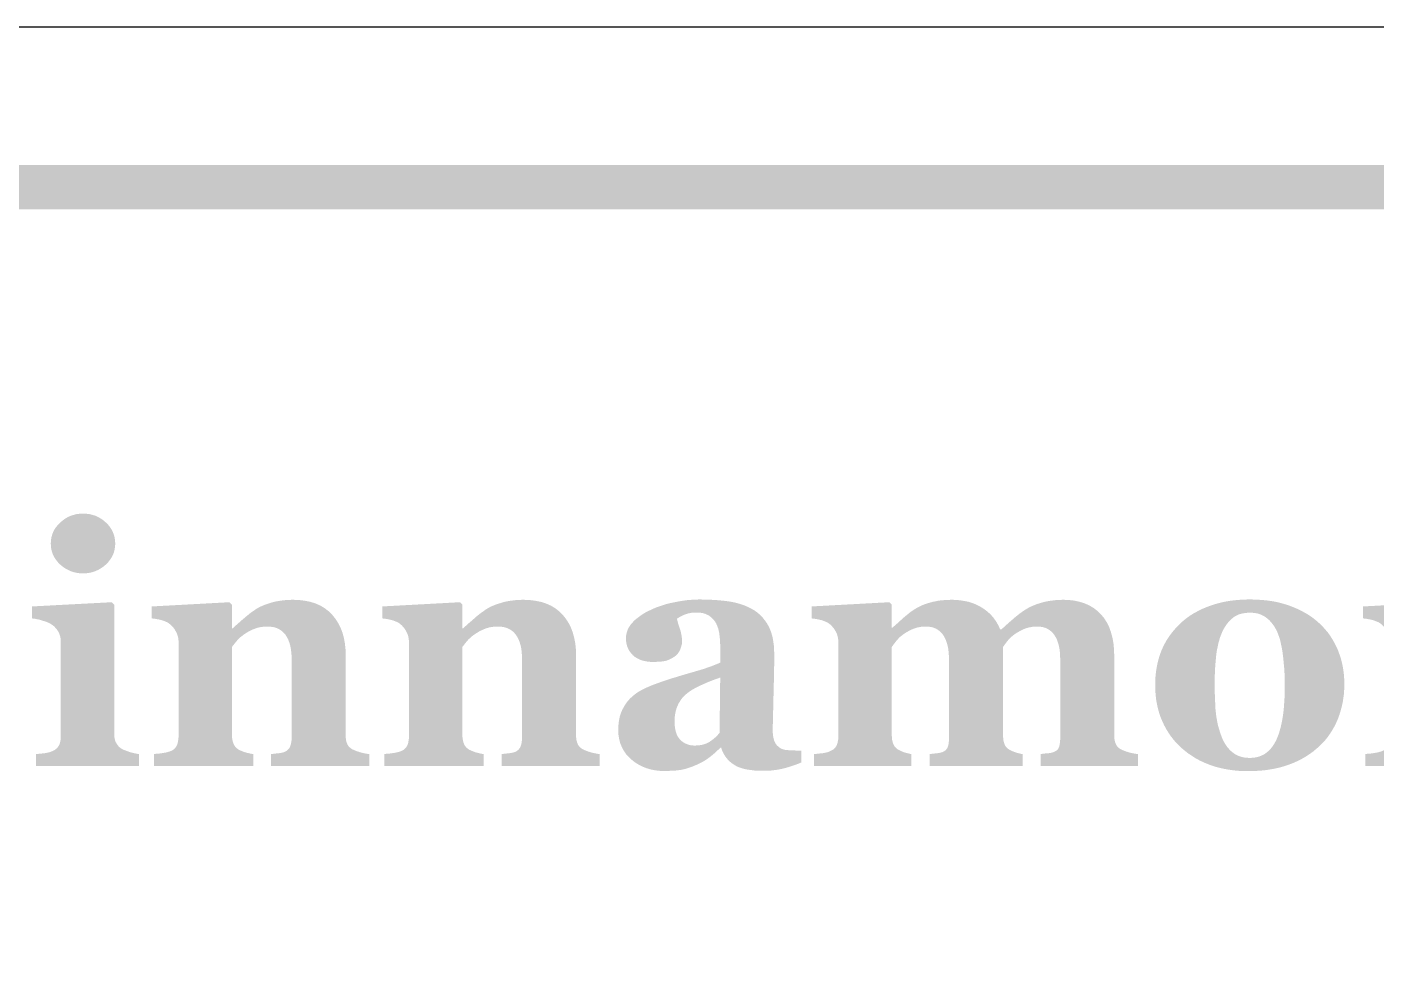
# Model space of a CAD drawing. Header units: millimetres. Extents: x 6 to 441, y 6 to 299.
# Drawn here: x 62.2 to 74.32, y 84.7 to 93.04 of the extents above; entities that cross this region are included whole.
import ezdxf

# ---------------------------------------------------------------- set-up
doc = ezdxf.new("R2010")
doc.units = ezdxf.units.MM
doc.layers.add('CUT', color=1, linetype='Continuous')
doc.layers.add('RASTER', color=7, linetype='Continuous')

msp = doc.modelspace()

# ---------------------------------------------------------------- hatches: boundary and pattern name
at = {"layer": 'RASTER'}
h = msp.add_hatch(color=7, dxfattribs=at)
h.paths.add_polyline_path([(49.2, 89.6), (49.234, 90.116), (49.338, 90.563), (49.509, 90.941), (49.75, 91.25), (50.059, 91.491), (50.438, 91.663), (50.884, 91.766), (51.4, 91.8), (108.6, 91.8), (109.116, 91.766), (109.563, 91.663), (109.941, 91.491), (110.25, 91.25), (110.491, 90.941), (110.663, 90.563), (110.766, 90.116), (110.8, 89.6), (110.8, 76.4), (110.766, 75.884), (110.663, 75.438), (110.491, 75.059), (110.25, 74.75), (109.941, 74.509), (109.563, 74.338), (109.116, 74.234), (108.6, 74.2), (51.4, 74.2), (50.884, 74.234), (50.438, 74.337), (50.059, 74.509), (49.75, 74.75), (49.509, 75.059), (49.338, 75.438), (49.234, 75.884), (49.2, 76.4)])
h.paths.add_polyline_path([(49.6, 89.6), (49.6, 76.4), (49.628, 75.978), (49.713, 75.613), (49.853, 75.303), (50.05, 75.05), (50.303, 74.853), (50.613, 74.712), (50.978, 74.628), (51.4, 74.6), (108.6, 74.6), (109.022, 74.628), (109.387, 74.712), (109.697, 74.853), (109.95, 75.05), (110.147, 75.303), (110.288, 75.613), (110.372, 75.978), (110.4, 76.4), (110.4, 89.6), (110.372, 90.022), (110.288, 90.387), (110.147, 90.697), (109.95, 90.95), (109.697, 91.147), (109.387, 91.288), (109.022, 91.372), (108.6, 91.4), (51.4, 91.4), (50.978, 91.372), (50.613, 91.288), (50.303, 91.147), (50.05, 90.95), (49.853, 90.697), (49.713, 90.387), (49.628, 90.022), (49.6, 89.6)], flags=0)
h = msp.add_hatch(color=7, dxfattribs=at)
h.paths.add_polyline_path([(63.211, 86.4), (62.286, 86.4), (62.286, 86.507), (62.295, 86.508), (62.305, 86.508), (62.314, 86.509), (62.323, 86.51), (62.333, 86.511), (62.342, 86.512), (62.351, 86.513), (62.36, 86.514), (62.369, 86.515), (62.378, 86.517), (62.386, 86.518), (62.394, 86.52), (62.402, 86.522), (62.41, 86.524), (62.417, 86.526), (62.423, 86.529), (62.435, 86.534), (62.445, 86.539), (62.455, 86.544), (62.463, 86.55), (62.471, 86.557), (62.478, 86.564), (62.484, 86.571), (62.489, 86.579), (62.494, 86.588), (62.498, 86.597), (62.501, 86.607), (62.504, 86.618), (62.506, 86.629), (62.507, 86.641), (62.508, 86.653), (62.508, 86.667), (62.508, 87.519), (62.508, 87.532), (62.507, 87.544), (62.505, 87.556), (62.502, 87.567), (62.499, 87.578), (62.495, 87.589), (62.49, 87.599), (62.485, 87.609), (62.479, 87.619), (62.472, 87.628), (62.466, 87.636), (62.458, 87.644), (62.451, 87.652), (62.443, 87.659), (62.435, 87.665), (62.426, 87.671), (62.419, 87.676), (62.411, 87.68), (62.403, 87.684), (62.393, 87.689), (62.383, 87.693), (62.371, 87.697), (62.359, 87.701), (62.346, 87.705), (62.333, 87.709), (62.32, 87.713), (62.308, 87.716), (62.295, 87.718), (62.283, 87.721), (62.272, 87.723), (62.26, 87.724), (62.249, 87.726), (62.249, 87.833), (62.967, 87.871), (62.989, 87.849), (62.989, 86.686), (62.989, 86.673), (62.99, 86.661), (62.992, 86.649), (62.994, 86.638), (62.997, 86.628), (63.001, 86.617), (63.006, 86.608), (63.011, 86.598), (63.017, 86.59), (63.023, 86.582), (63.03, 86.574), (63.037, 86.567), (63.046, 86.561), (63.054, 86.555), (63.064, 86.55), (63.074, 86.545), (63.081, 86.542), (63.089, 86.539), (63.097, 86.536), (63.104, 86.533), (63.113, 86.53), (63.121, 86.527), (63.129, 86.524), (63.138, 86.522), (63.147, 86.519), (63.156, 86.517), (63.165, 86.515), (63.174, 86.513), (63.183, 86.511), (63.193, 86.509), (63.202, 86.508), (63.211, 86.507)])
h.paths.add_polyline_path([(62.998, 88.398), (62.996, 88.371), (62.992, 88.344), (62.986, 88.319), (62.976, 88.295), (62.964, 88.272), (62.949, 88.25), (62.932, 88.228), (62.912, 88.208), (62.89, 88.19), (62.867, 88.174), (62.843, 88.161), (62.818, 88.15), (62.792, 88.141), (62.766, 88.135), (62.738, 88.131), (62.709, 88.13), (62.68, 88.131), (62.652, 88.135), (62.625, 88.141), (62.599, 88.15), (62.574, 88.161), (62.55, 88.174), (62.527, 88.19), (62.505, 88.208), (62.485, 88.228), (62.467, 88.25), (62.452, 88.272), (62.44, 88.295), (62.431, 88.319), (62.424, 88.344), (62.42, 88.371), (62.419, 88.398), (62.42, 88.425), (62.424, 88.452), (62.431, 88.477), (62.44, 88.501), (62.452, 88.525), (62.467, 88.547), (62.485, 88.568), (62.505, 88.588), (62.527, 88.607), (62.55, 88.623), (62.574, 88.637), (62.599, 88.648), (62.625, 88.656), (62.652, 88.663), (62.68, 88.666), (62.709, 88.668), (62.738, 88.666), (62.766, 88.663), (62.793, 88.656), (62.819, 88.648), (62.844, 88.637), (62.868, 88.623), (62.891, 88.607), (62.913, 88.588), (62.933, 88.568), (62.95, 88.547), (62.964, 88.525), (62.976, 88.501), (62.986, 88.477), (62.992, 88.452), (62.996, 88.425), (62.998, 88.398)])
for points in [[(65.28, 86.4), (64.398, 86.4), (64.398, 86.507), (64.405, 86.508), (64.413, 86.508), (64.42, 86.509), (64.429, 86.51), (64.437, 86.511), (64.446, 86.512), (64.456, 86.513), (64.465, 86.514), (64.475, 86.515), (64.484, 86.517), (64.492, 86.518), (64.5, 86.52), (64.507, 86.522), (64.514, 86.524), (64.52, 86.526), (64.525, 86.529), (64.533, 86.533), (64.54, 86.538), (64.546, 86.543), (64.552, 86.549), (64.557, 86.555), (64.562, 86.561), (64.566, 86.568), (64.569, 86.576), (64.572, 86.584), (64.575, 86.593), (64.577, 86.603), (64.579, 86.614), (64.581, 86.626), (64.582, 86.638), (64.582, 86.652), (64.583, 86.667), (64.583, 87.352), (64.582, 87.388), (64.579, 87.422), (64.575, 87.454), (64.569, 87.483), (64.561, 87.51), (64.552, 87.535), (64.54, 87.557), (64.528, 87.577), (64.513, 87.595), (64.497, 87.61), (64.479, 87.623), (64.46, 87.634), (64.439, 87.642), (64.416, 87.648), (64.392, 87.651), (64.366, 87.652), (64.351, 87.652), (64.337, 87.651), (64.323, 87.65), (64.309, 87.648), (64.296, 87.646), (64.282, 87.643), (64.269, 87.639), (64.257, 87.635), (64.244, 87.63), (64.231, 87.625), (64.219, 87.619), (64.207, 87.613), (64.194, 87.607), (64.182, 87.599), (64.17, 87.592), (64.158, 87.584), (64.147, 87.576), (64.138, 87.569), (64.128, 87.561), (64.119, 87.554), (64.111, 87.546), (64.103, 87.539), (64.096, 87.531), (64.09, 87.524), (64.083, 87.516), (64.077, 87.509), (64.072, 87.501), (64.066, 87.495), (64.061, 87.488), (64.056, 87.482), (64.051, 87.475), (64.046, 87.469), (64.046, 86.683), (64.047, 86.67), (64.047, 86.658), (64.048, 86.647), (64.05, 86.636), (64.052, 86.625), (64.055, 86.615), (64.058, 86.606), (64.061, 86.597), (64.065, 86.589), (64.07, 86.581), (64.075, 86.574), (64.08, 86.567), (64.087, 86.561), (64.094, 86.555), (64.101, 86.55), (64.109, 86.545), (64.115, 86.542), (64.122, 86.539), (64.129, 86.536), (64.136, 86.533), (64.143, 86.53), (64.151, 86.527), (64.159, 86.524), (64.168, 86.522), (64.177, 86.519), (64.185, 86.517), (64.194, 86.515), (64.203, 86.513), (64.211, 86.511), (64.22, 86.509), (64.228, 86.508), (64.237, 86.507), (64.237, 86.4), (63.346, 86.4), (63.346, 86.507), (63.355, 86.508), (63.365, 86.509), (63.374, 86.509), (63.383, 86.51), (63.392, 86.511), (63.402, 86.513), (63.411, 86.514), (63.42, 86.515), (63.429, 86.516), (63.438, 86.518), (63.447, 86.519), (63.455, 86.521), (63.463, 86.523), (63.47, 86.525), (63.477, 86.527), (63.484, 86.529), (63.495, 86.533), (63.505, 86.538), (63.515, 86.543), (63.523, 86.549), (63.531, 86.556), (63.538, 86.563), (63.543, 86.571), (63.548, 86.579), (63.552, 86.587), (63.556, 86.597), (63.559, 86.607), (63.562, 86.618), (63.563, 86.629), (63.565, 86.641), (63.566, 86.653), (63.566, 86.667), (63.566, 87.519), (63.566, 87.53), (63.564, 87.542), (63.563, 87.553), (63.56, 87.564), (63.557, 87.575), (63.553, 87.586), (63.548, 87.597), (63.542, 87.608), (63.536, 87.619), (63.53, 87.629), (63.523, 87.639), (63.515, 87.648), (63.507, 87.657), (63.499, 87.665), (63.49, 87.673), (63.481, 87.68), (63.474, 87.685), (63.467, 87.689), (63.459, 87.693), (63.451, 87.696), (63.443, 87.7), (63.434, 87.703), (63.424, 87.707), (63.414, 87.71), (63.404, 87.712), (63.394, 87.715), (63.383, 87.717), (63.372, 87.719), (63.361, 87.721), (63.349, 87.723), (63.338, 87.724), (63.326, 87.726), (63.326, 87.833), (64.024, 87.871), (64.046, 87.849), (64.046, 87.636), (64.052, 87.636), (64.063, 87.646), (64.074, 87.656), (64.085, 87.666), (64.098, 87.677), (64.11, 87.688), (64.124, 87.699), (64.137, 87.712), (64.152, 87.724), (64.166, 87.737), (64.181, 87.749), (64.195, 87.76), (64.208, 87.771), (64.222, 87.781), (64.235, 87.79), (64.248, 87.799), (64.26, 87.808), (64.274, 87.816), (64.289, 87.825), (64.306, 87.833), (64.323, 87.84), (64.341, 87.848), (64.361, 87.855), (64.381, 87.861), (64.402, 87.868), (64.424, 87.874), (64.447, 87.879), (64.47, 87.883), (64.493, 87.886), (64.517, 87.889), (64.541, 87.891), (64.565, 87.892), (64.59, 87.893), (64.648, 87.891), (64.702, 87.884), (64.752, 87.874), (64.799, 87.859), (64.842, 87.84), (64.881, 87.816), (64.916, 87.789), (64.948, 87.757), (64.976, 87.722), (65, 87.684), (65.021, 87.643), (65.038, 87.6), (65.051, 87.553), (65.06, 87.504), (65.066, 87.452), (65.067, 87.398), (65.067, 86.68), (65.068, 86.667), (65.068, 86.654), (65.07, 86.642), (65.071, 86.631), (65.074, 86.621), (65.076, 86.611), (65.08, 86.602), (65.083, 86.593), (65.088, 86.586), (65.093, 86.578), (65.099, 86.571), (65.107, 86.564), (65.115, 86.558), (65.123, 86.552), (65.133, 86.547), (65.144, 86.542), (65.15, 86.54), (65.156, 86.537), (65.163, 86.534), (65.17, 86.532), (65.177, 86.529), (65.185, 86.527), (65.193, 86.524), (65.201, 86.522), (65.21, 86.519), (65.219, 86.517), (65.229, 86.515), (65.238, 86.513), (65.248, 86.511), (65.258, 86.509), (65.269, 86.508), (65.28, 86.507)], [(67.35, 86.4), (66.468, 86.4), (66.468, 86.507), (66.475, 86.508), (66.482, 86.508), (66.49, 86.509), (66.499, 86.51), (66.507, 86.511), (66.516, 86.512), (66.525, 86.513), (66.535, 86.514), (66.545, 86.515), (66.554, 86.517), (66.562, 86.518), (66.57, 86.52), (66.577, 86.522), (66.584, 86.524), (66.59, 86.526), (66.595, 86.529), (66.603, 86.533), (66.609, 86.538), (66.616, 86.543), (66.622, 86.549), (66.627, 86.555), (66.631, 86.561), (66.636, 86.568), (66.639, 86.576), (66.642, 86.584), (66.645, 86.593), (66.647, 86.603), (66.649, 86.614), (66.65, 86.626), (66.652, 86.638), (66.652, 86.652), (66.652, 86.667), (66.652, 87.352), (66.651, 87.388), (66.649, 87.422), (66.645, 87.454), (66.639, 87.483), (66.631, 87.51), (66.621, 87.535), (66.61, 87.557), (66.597, 87.577), (66.583, 87.595), (66.567, 87.61), (66.549, 87.623), (66.529, 87.634), (66.508, 87.642), (66.486, 87.648), (66.461, 87.651), (66.436, 87.652), (66.421, 87.652), (66.407, 87.651), (66.393, 87.65), (66.379, 87.648), (66.365, 87.646), (66.352, 87.643), (66.339, 87.639), (66.326, 87.635), (66.314, 87.63), (66.301, 87.625), (66.289, 87.619), (66.276, 87.613), (66.264, 87.607), (66.252, 87.599), (66.24, 87.592), (66.228, 87.584), (66.217, 87.576), (66.207, 87.569), (66.198, 87.561), (66.189, 87.554), (66.181, 87.546), (66.173, 87.539), (66.166, 87.531), (66.159, 87.524), (66.153, 87.516), (66.147, 87.509), (66.141, 87.501), (66.136, 87.495), (66.131, 87.488), (66.126, 87.482), (66.121, 87.475), (66.116, 87.469), (66.116, 86.683), (66.116, 86.67), (66.117, 86.658), (66.118, 86.647), (66.12, 86.636), (66.122, 86.625), (66.124, 86.615), (66.127, 86.606), (66.131, 86.597), (66.135, 86.589), (66.139, 86.581), (66.145, 86.574), (66.15, 86.567), (66.157, 86.561), (66.164, 86.555), (66.171, 86.55), (66.179, 86.545), (66.185, 86.542), (66.192, 86.539), (66.198, 86.536), (66.206, 86.533), (66.213, 86.53), (66.221, 86.527), (66.229, 86.524), (66.238, 86.522), (66.247, 86.519), (66.255, 86.517), (66.264, 86.515), (66.273, 86.513), (66.281, 86.511), (66.29, 86.509), (66.298, 86.508), (66.307, 86.507), (66.307, 86.4), (65.416, 86.4), (65.416, 86.507), (65.425, 86.508), (65.434, 86.509), (65.444, 86.509), (65.453, 86.51), (65.462, 86.511), (65.471, 86.513), (65.481, 86.514), (65.49, 86.515), (65.499, 86.516), (65.508, 86.518), (65.516, 86.519), (65.525, 86.521), (65.532, 86.523), (65.54, 86.525), (65.547, 86.527), (65.554, 86.529), (65.565, 86.533), (65.575, 86.538), (65.585, 86.543), (65.593, 86.549), (65.601, 86.556), (65.608, 86.563), (65.613, 86.571), (65.618, 86.579), (65.622, 86.587), (65.626, 86.597), (65.629, 86.607), (65.631, 86.618), (65.633, 86.629), (65.635, 86.641), (65.635, 86.653), (65.636, 86.667), (65.636, 87.519), (65.635, 87.53), (65.634, 87.542), (65.632, 87.553), (65.63, 87.564), (65.627, 87.575), (65.623, 87.586), (65.618, 87.597), (65.612, 87.608), (65.606, 87.619), (65.6, 87.629), (65.593, 87.639), (65.585, 87.648), (65.577, 87.657), (65.569, 87.665), (65.56, 87.673), (65.551, 87.68), (65.544, 87.685), (65.537, 87.689), (65.529, 87.693), (65.521, 87.696), (65.512, 87.7), (65.503, 87.703), (65.494, 87.707), (65.484, 87.71), (65.474, 87.712), (65.463, 87.715), (65.453, 87.717), (65.442, 87.719), (65.431, 87.721), (65.419, 87.723), (65.407, 87.724), (65.396, 87.726), (65.396, 87.833), (66.094, 87.871), (66.116, 87.849), (66.116, 87.636), (66.122, 87.636), (66.133, 87.646), (66.144, 87.656), (66.155, 87.666), (66.167, 87.677), (66.18, 87.688), (66.193, 87.699), (66.207, 87.712), (66.222, 87.724), (66.236, 87.737), (66.25, 87.749), (66.264, 87.76), (66.278, 87.771), (66.291, 87.781), (66.305, 87.79), (66.317, 87.799), (66.33, 87.808), (66.344, 87.816), (66.359, 87.825), (66.375, 87.833), (66.393, 87.84), (66.411, 87.848), (66.43, 87.855), (66.451, 87.861), (66.472, 87.868), (66.494, 87.874), (66.517, 87.879), (66.54, 87.883), (66.563, 87.886), (66.587, 87.889), (66.611, 87.891), (66.635, 87.892), (66.66, 87.893), (66.717, 87.891), (66.772, 87.884), (66.822, 87.874), (66.869, 87.859), (66.911, 87.84), (66.951, 87.816), (66.986, 87.789), (67.018, 87.757), (67.046, 87.722), (67.07, 87.684), (67.091, 87.643), (67.107, 87.6), (67.12, 87.553), (67.13, 87.504), (67.135, 87.452), (67.137, 87.398), (67.137, 86.68), (67.137, 86.667), (67.138, 86.654), (67.139, 86.642), (67.141, 86.631), (67.144, 86.621), (67.146, 86.611), (67.15, 86.602), (67.153, 86.593), (67.158, 86.586), (67.163, 86.578), (67.169, 86.571), (67.176, 86.564), (67.184, 86.558), (67.193, 86.552), (67.203, 86.547), (67.213, 86.542), (67.219, 86.54), (67.226, 86.537), (67.233, 86.534), (67.24, 86.532), (67.247, 86.529), (67.255, 86.527), (67.263, 86.524), (67.271, 86.522), (67.28, 86.519), (67.289, 86.517), (67.298, 86.515), (67.308, 86.513), (67.318, 86.511), (67.328, 86.509), (67.339, 86.508), (67.35, 86.507)], [(72.184, 86.4), (71.311, 86.4), (71.311, 86.507), (71.319, 86.508), (71.327, 86.509), (71.335, 86.51), (71.344, 86.511), (71.352, 86.512), (71.361, 86.513), (71.369, 86.514), (71.378, 86.514), (71.387, 86.515), (71.395, 86.516), (71.403, 86.518), (71.41, 86.519), (71.417, 86.521), (71.424, 86.524), (71.43, 86.526), (71.437, 86.529), (71.444, 86.533), (71.451, 86.537), (71.457, 86.543), (71.463, 86.548), (71.468, 86.555), (71.472, 86.562), (71.475, 86.57), (71.478, 86.578), (71.48, 86.587), (71.481, 86.596), (71.483, 86.607), (71.484, 86.617), (71.485, 86.629), (71.486, 86.641), (71.486, 86.653), (71.486, 86.667), (71.486, 87.351), (71.485, 87.387), (71.483, 87.421), (71.479, 87.453), (71.473, 87.483), (71.465, 87.51), (71.456, 87.535), (71.445, 87.557), (71.433, 87.577), (71.419, 87.595), (71.403, 87.61), (71.386, 87.623), (71.368, 87.634), (71.348, 87.642), (71.327, 87.648), (71.304, 87.651), (71.28, 87.652), (71.264, 87.652), (71.249, 87.651), (71.235, 87.65), (71.22, 87.647), (71.206, 87.645), (71.193, 87.641), (71.18, 87.637), (71.168, 87.633), (71.156, 87.628), (71.144, 87.622), (71.132, 87.616), (71.121, 87.611), (71.11, 87.604), (71.099, 87.598), (71.088, 87.591), (71.078, 87.584), (71.067, 87.576), (71.058, 87.568), (71.048, 87.561), (71.04, 87.553), (71.032, 87.545), (71.025, 87.537), (71.018, 87.53), (71.012, 87.522), (71.006, 87.515), (71, 87.507), (70.995, 87.5), (70.99, 87.494), (70.985, 87.487), (70.981, 87.481), (70.976, 87.475), (70.972, 87.469), (70.972, 86.683), (70.972, 86.67), (70.973, 86.658), (70.974, 86.646), (70.975, 86.635), (70.977, 86.625), (70.979, 86.615), (70.982, 86.606), (70.985, 86.597), (70.988, 86.589), (70.992, 86.581), (70.997, 86.574), (71.002, 86.568), (71.008, 86.561), (71.015, 86.555), (71.023, 86.55), (71.031, 86.545), (71.037, 86.542), (71.043, 86.539), (71.049, 86.536), (71.056, 86.533), (71.063, 86.53), (71.07, 86.527), (71.077, 86.524), (71.084, 86.522), (71.092, 86.519), (71.099, 86.517), (71.107, 86.515), (71.115, 86.513), (71.123, 86.511), (71.131, 86.509), (71.14, 86.508), (71.148, 86.507), (71.148, 86.4), (70.312, 86.4), (70.312, 86.507), (70.319, 86.508), (70.326, 86.508), (70.334, 86.509), (70.342, 86.51), (70.351, 86.511), (70.36, 86.512), (70.369, 86.513), (70.379, 86.514), (70.388, 86.515), (70.397, 86.517), (70.406, 86.518), (70.413, 86.52), (70.42, 86.522), (70.427, 86.524), (70.432, 86.526), (70.438, 86.529), (70.445, 86.533), (70.452, 86.538), (70.458, 86.543), (70.463, 86.549), (70.468, 86.555), (70.472, 86.561), (70.475, 86.568), (70.478, 86.576), (70.48, 86.584), (70.482, 86.593), (70.484, 86.603), (70.485, 86.614), (70.486, 86.626), (70.487, 86.638), (70.487, 86.652), (70.487, 86.667), (70.487, 87.351), (70.486, 87.387), (70.484, 87.421), (70.48, 87.453), (70.474, 87.483), (70.466, 87.51), (70.457, 87.535), (70.446, 87.557), (70.434, 87.577), (70.42, 87.595), (70.404, 87.61), (70.387, 87.623), (70.369, 87.634), (70.349, 87.642), (70.328, 87.648), (70.305, 87.651), (70.281, 87.652), (70.265, 87.652), (70.25, 87.651), (70.235, 87.65), (70.221, 87.647), (70.207, 87.645), (70.194, 87.641), (70.181, 87.637), (70.169, 87.633), (70.157, 87.628), (70.145, 87.622), (70.133, 87.616), (70.122, 87.611), (70.111, 87.604), (70.1, 87.598), (70.089, 87.591), (70.079, 87.584), (70.068, 87.576), (70.059, 87.568), (70.049, 87.561), (70.041, 87.553), (70.033, 87.545), (70.026, 87.537), (70.019, 87.53), (70.013, 87.522), (70.007, 87.515), (70.001, 87.507), (69.996, 87.5), (69.991, 87.494), (69.986, 87.487), (69.982, 87.481), (69.977, 87.475), (69.973, 87.469), (69.973, 86.683), (69.973, 86.67), (69.974, 86.658), (69.975, 86.647), (69.976, 86.636), (69.978, 86.625), (69.981, 86.616), (69.983, 86.606), (69.986, 86.598), (69.99, 86.59), (69.994, 86.582), (69.999, 86.575), (70.005, 86.568), (70.011, 86.561), (70.018, 86.555), (70.025, 86.55), (70.033, 86.545), (70.039, 86.542), (70.045, 86.539), (70.052, 86.536), (70.058, 86.533), (70.065, 86.53), (70.072, 86.527), (70.079, 86.524), (70.087, 86.522), (70.094, 86.519), (70.102, 86.517), (70.11, 86.515), (70.118, 86.513), (70.126, 86.511), (70.134, 86.509), (70.142, 86.508), (70.15, 86.507), (70.15, 86.4), (69.273, 86.4), (69.273, 86.507), (69.282, 86.508), (69.292, 86.508), (69.301, 86.509), (69.311, 86.51), (69.32, 86.511), (69.329, 86.512), (69.338, 86.513), (69.348, 86.514), (69.357, 86.515), (69.365, 86.517), (69.374, 86.518), (69.382, 86.52), (69.389, 86.522), (69.397, 86.524), (69.404, 86.526), (69.411, 86.529), (69.422, 86.534), (69.432, 86.539), (69.442, 86.544), (69.45, 86.55), (69.458, 86.557), (69.464, 86.564), (69.47, 86.571), (69.475, 86.579), (69.479, 86.588), (69.483, 86.597), (69.486, 86.607), (69.488, 86.618), (69.49, 86.629), (69.492, 86.641), (69.492, 86.653), (69.493, 86.667), (69.493, 87.519), (69.492, 87.531), (69.491, 87.542), (69.489, 87.554), (69.486, 87.565), (69.483, 87.577), (69.479, 87.588), (69.474, 87.599), (69.468, 87.611), (69.461, 87.622), (69.455, 87.632), (69.448, 87.641), (69.44, 87.65), (69.433, 87.659), (69.425, 87.667), (69.416, 87.674), (69.408, 87.68), (69.401, 87.685), (69.394, 87.689), (69.386, 87.693), (69.378, 87.696), (69.369, 87.7), (69.36, 87.703), (69.351, 87.707), (69.341, 87.71), (69.331, 87.712), (69.32, 87.715), (69.31, 87.717), (69.299, 87.719), (69.288, 87.721), (69.276, 87.723), (69.264, 87.724), (69.252, 87.726), (69.252, 87.833), (69.951, 87.871), (69.973, 87.849), (69.973, 87.642), (69.979, 87.642), (69.989, 87.652), (70, 87.661), (70.012, 87.672), (70.024, 87.682), (70.036, 87.693), (70.049, 87.705), (70.063, 87.717), (70.076, 87.729), (70.09, 87.742), (70.104, 87.753), (70.118, 87.764), (70.131, 87.775), (70.144, 87.785), (70.157, 87.794), (70.17, 87.803), (70.183, 87.811), (70.197, 87.819), (70.212, 87.827), (70.228, 87.835), (70.245, 87.843), (70.262, 87.85), (70.281, 87.857), (70.301, 87.863), (70.322, 87.869), (70.343, 87.875), (70.365, 87.879), (70.388, 87.884), (70.411, 87.887), (70.434, 87.889), (70.458, 87.891), (70.483, 87.892), (70.508, 87.893), (70.549, 87.892), (70.588, 87.888), (70.625, 87.882), (70.661, 87.875), (70.695, 87.864), (70.727, 87.852), (70.758, 87.837), (70.787, 87.82), (70.814, 87.801), (70.839, 87.781), (70.862, 87.759), (70.883, 87.736), (70.901, 87.711), (70.918, 87.685), (70.933, 87.657), (70.946, 87.628), (70.959, 87.628), (70.97, 87.638), (70.981, 87.648), (70.994, 87.659), (71.006, 87.671), (71.02, 87.682), (71.033, 87.695), (71.048, 87.707), (71.063, 87.721), (71.078, 87.734), (71.093, 87.746), (71.108, 87.758), (71.122, 87.769), (71.136, 87.779), (71.15, 87.789), (71.163, 87.798), (71.176, 87.806), (71.191, 87.815), (71.206, 87.824), (71.223, 87.832), (71.241, 87.84), (71.259, 87.847), (71.279, 87.855), (71.3, 87.861), (71.322, 87.868), (71.344, 87.874), (71.367, 87.879), (71.39, 87.883), (71.413, 87.886), (71.437, 87.889), (71.461, 87.891), (71.486, 87.892), (71.511, 87.893), (71.565, 87.891), (71.615, 87.885), (71.663, 87.874), (71.707, 87.86), (71.748, 87.842), (71.786, 87.819), (71.82, 87.793), (71.852, 87.762), (71.88, 87.728), (71.904, 87.69), (71.925, 87.649), (71.941, 87.604), (71.954, 87.556), (71.964, 87.505), (71.969, 87.45), (71.971, 87.392), (71.971, 86.68), (71.971, 86.667), (71.972, 86.654), (71.973, 86.642), (71.975, 86.631), (71.977, 86.62), (71.98, 86.61), (71.984, 86.601), (71.987, 86.593), (71.992, 86.585), (71.997, 86.577), (72.003, 86.57), (72.01, 86.564), (72.018, 86.557), (72.026, 86.552), (72.036, 86.547), (72.046, 86.542), (72.052, 86.54), (72.058, 86.537), (72.065, 86.534), (72.072, 86.532), (72.079, 86.529), (72.087, 86.527), (72.095, 86.524), (72.104, 86.522), (72.113, 86.519), (72.122, 86.517), (72.131, 86.515), (72.141, 86.513), (72.151, 86.511), (72.162, 86.509), (72.172, 86.508), (72.184, 86.507)], [(76.161, 86.4), (75.279, 86.4), (75.279, 86.507), (75.286, 86.508), (75.293, 86.508), (75.301, 86.509), (75.31, 86.51), (75.318, 86.511), (75.327, 86.512), (75.336, 86.513), (75.346, 86.514), (75.356, 86.515), (75.365, 86.517), (75.373, 86.518), (75.381, 86.52), (75.388, 86.522), (75.395, 86.524), (75.401, 86.526), (75.406, 86.529), (75.414, 86.533), (75.421, 86.538), (75.427, 86.543), (75.433, 86.549), (75.438, 86.555), (75.443, 86.561), (75.447, 86.568), (75.45, 86.576), (75.453, 86.584), (75.456, 86.593), (75.458, 86.603), (75.46, 86.614), (75.462, 86.626), (75.463, 86.638), (75.463, 86.652), (75.463, 86.667), (75.463, 87.352), (75.463, 87.388), (75.46, 87.422), (75.456, 87.454), (75.45, 87.483), (75.442, 87.51), (75.432, 87.535), (75.421, 87.557), (75.408, 87.577), (75.394, 87.595), (75.378, 87.61), (75.36, 87.623), (75.341, 87.634), (75.319, 87.642), (75.297, 87.648), (75.273, 87.651), (75.247, 87.652), (75.232, 87.652), (75.218, 87.651), (75.204, 87.65), (75.19, 87.648), (75.176, 87.646), (75.163, 87.643), (75.15, 87.639), (75.137, 87.635), (75.125, 87.63), (75.112, 87.625), (75.1, 87.619), (75.087, 87.613), (75.075, 87.607), (75.063, 87.599), (75.051, 87.592), (75.039, 87.584), (75.028, 87.576), (75.018, 87.569), (75.009, 87.561), (75, 87.554), (74.992, 87.546), (74.984, 87.539), (74.977, 87.531), (74.97, 87.524), (74.964, 87.516), (74.958, 87.509), (74.952, 87.501), (74.947, 87.495), (74.942, 87.488), (74.937, 87.482), (74.932, 87.475), (74.927, 87.469), (74.927, 86.683), (74.927, 86.67), (74.928, 86.658), (74.929, 86.647), (74.931, 86.636), (74.933, 86.625), (74.935, 86.615), (74.938, 86.606), (74.942, 86.597), (74.946, 86.589), (74.95, 86.581), (74.956, 86.574), (74.961, 86.567), (74.968, 86.561), (74.975, 86.555), (74.982, 86.55), (74.99, 86.545), (74.996, 86.542), (75.003, 86.539), (75.009, 86.536), (75.017, 86.533), (75.024, 86.53), (75.032, 86.527), (75.04, 86.524), (75.049, 86.522), (75.058, 86.519), (75.066, 86.517), (75.075, 86.515), (75.084, 86.513), (75.092, 86.511), (75.101, 86.509), (75.109, 86.508), (75.118, 86.507), (75.118, 86.4), (74.227, 86.4), (74.227, 86.507), (74.236, 86.508), (74.245, 86.509), (74.255, 86.509), (74.264, 86.51), (74.273, 86.511), (74.282, 86.513), (74.292, 86.514), (74.301, 86.515), (74.31, 86.516), (74.319, 86.518), (74.327, 86.519), (74.336, 86.521), (74.343, 86.523), (74.351, 86.525), (74.358, 86.527), (74.365, 86.529), (74.376, 86.533), (74.386, 86.538), (74.396, 86.543), (74.404, 86.549), (74.412, 86.556), (74.419, 86.563), (74.424, 86.571), (74.429, 86.579), (74.433, 86.587), (74.437, 86.597), (74.44, 86.607), (74.442, 86.618), (74.444, 86.629), (74.446, 86.641), (74.447, 86.653), (74.447, 86.667), (74.447, 87.519), (74.446, 87.53), (74.445, 87.542), (74.443, 87.553), (74.441, 87.564), (74.438, 87.575), (74.434, 87.586), (74.429, 87.597), (74.423, 87.608), (74.417, 87.619), (74.411, 87.629), (74.404, 87.639), (74.396, 87.648), (74.388, 87.657), (74.38, 87.665), (74.371, 87.673), (74.362, 87.68), (74.355, 87.685), (74.348, 87.689), (74.34, 87.693), (74.332, 87.696), (74.323, 87.7), (74.314, 87.703), (74.305, 87.707), (74.295, 87.71), (74.285, 87.712), (74.275, 87.715), (74.264, 87.717), (74.253, 87.719), (74.242, 87.721), (74.23, 87.723), (74.219, 87.724), (74.207, 87.726), (74.207, 87.833), (74.905, 87.871), (74.927, 87.849), (74.927, 87.636), (74.933, 87.636), (74.944, 87.646), (74.955, 87.656), (74.966, 87.666), (74.979, 87.677), (74.991, 87.688), (75.005, 87.699), (75.018, 87.712), (75.033, 87.724), (75.047, 87.737), (75.061, 87.749), (75.075, 87.76), (75.089, 87.771), (75.103, 87.781), (75.116, 87.79), (75.129, 87.799), (75.141, 87.808), (75.155, 87.816), (75.17, 87.825), (75.187, 87.833), (75.204, 87.84), (75.222, 87.848), (75.241, 87.855), (75.262, 87.861), (75.283, 87.868), (75.305, 87.874), (75.328, 87.879), (75.351, 87.883), (75.374, 87.886), (75.398, 87.889), (75.422, 87.891), (75.446, 87.892), (75.471, 87.893), (75.529, 87.891), (75.583, 87.884), (75.633, 87.874), (75.68, 87.859), (75.723, 87.84), (75.762, 87.816), (75.797, 87.789), (75.829, 87.757), (75.857, 87.722), (75.881, 87.684), (75.902, 87.643), (75.918, 87.6), (75.931, 87.553), (75.941, 87.504), (75.946, 87.452), (75.948, 87.398), (75.948, 86.68), (75.948, 86.667), (75.949, 86.654), (75.951, 86.642), (75.952, 86.631), (75.955, 86.621), (75.957, 86.611), (75.961, 86.602), (75.964, 86.593), (75.969, 86.586), (75.974, 86.578), (75.98, 86.571), (75.987, 86.564), (75.995, 86.558), (76.004, 86.552), (76.014, 86.547), (76.024, 86.542), (76.03, 86.54), (76.037, 86.537), (76.044, 86.534), (76.051, 86.532), (76.058, 86.529), (76.066, 86.527), (76.074, 86.524), (76.082, 86.522), (76.091, 86.519), (76.1, 86.517), (76.109, 86.515), (76.119, 86.513), (76.129, 86.511), (76.139, 86.509), (76.15, 86.508), (76.161, 86.507)]]:
    msp.add_hatch(color=7, dxfattribs=at).paths.add_polyline_path(points)
h = msp.add_hatch(color=7, dxfattribs=at)
h.paths.add_polyline_path([(69.16, 86.431), (69.144, 86.424), (69.126, 86.417), (69.109, 86.411), (69.09, 86.404), (69.07, 86.398), (69.05, 86.391), (69.029, 86.385), (69.008, 86.379), (68.986, 86.374), (68.963, 86.369), (68.94, 86.365), (68.917, 86.362), (68.894, 86.359), (68.87, 86.358), (68.846, 86.356), (68.822, 86.356), (68.778, 86.357), (68.738, 86.359), (68.7, 86.364), (68.665, 86.369), (68.634, 86.377), (68.605, 86.386), (68.579, 86.397), (68.557, 86.41), (68.536, 86.424), (68.518, 86.439), (68.501, 86.456), (68.485, 86.475), (68.472, 86.494), (68.46, 86.516), (68.449, 86.538), (68.441, 86.563), (68.432, 86.563), (68.42, 86.55), (68.407, 86.539), (68.395, 86.527), (68.383, 86.516), (68.371, 86.506), (68.359, 86.496), (68.348, 86.487), (68.336, 86.478), (68.325, 86.469), (68.313, 86.461), (68.301, 86.453), (68.288, 86.445), (68.276, 86.438), (68.263, 86.431), (68.25, 86.424), (68.237, 86.418), (68.22, 86.41), (68.203, 86.403), (68.186, 86.396), (68.17, 86.39), (68.153, 86.384), (68.137, 86.379), (68.121, 86.374), (68.105, 86.37), (68.088, 86.366), (68.07, 86.363), (68.05, 86.361), (68.028, 86.358), (68.005, 86.357), (67.981, 86.356), (67.955, 86.355), (67.927, 86.355), (67.885, 86.356), (67.845, 86.361), (67.806, 86.369), (67.769, 86.38), (67.734, 86.394), (67.7, 86.411), (67.668, 86.431), (67.637, 86.455), (67.609, 86.481), (67.584, 86.509), (67.564, 86.539), (67.547, 86.572), (67.533, 86.606), (67.524, 86.642), (67.518, 86.68), (67.517, 86.721), (67.517, 86.744), (67.518, 86.767), (67.52, 86.788), (67.523, 86.809), (67.527, 86.829), (67.531, 86.848), (67.537, 86.866), (67.543, 86.883), (67.55, 86.899), (67.558, 86.915), (67.566, 86.93), (67.575, 86.945), (67.585, 86.96), (67.595, 86.974), (67.606, 86.988), (67.618, 87.001), (67.629, 87.012), (67.641, 87.023), (67.653, 87.033), (67.665, 87.043), (67.678, 87.053), (67.691, 87.062), (67.705, 87.07), (67.719, 87.078), (67.734, 87.086), (67.749, 87.093), (67.764, 87.101), (67.78, 87.108), (67.796, 87.115), (67.812, 87.122), (67.829, 87.129), (67.846, 87.135), (67.88, 87.147), (67.915, 87.16), (67.952, 87.172), (67.991, 87.185), (68.032, 87.197), (68.074, 87.21), (68.117, 87.223), (68.163, 87.236), (68.207, 87.249), (68.249, 87.261), (68.287, 87.273), (68.322, 87.285), (68.354, 87.296), (68.383, 87.308), (68.409, 87.318), (68.432, 87.329), (68.432, 87.469), (68.432, 87.479), (68.432, 87.489), (68.431, 87.5), (68.431, 87.512), (68.43, 87.524), (68.429, 87.537), (68.428, 87.551), (68.426, 87.566), (68.425, 87.581), (68.423, 87.595), (68.42, 87.608), (68.417, 87.621), (68.414, 87.634), (68.41, 87.645), (68.406, 87.657), (68.401, 87.667), (68.396, 87.679), (68.39, 87.69), (68.383, 87.7), (68.375, 87.71), (68.367, 87.72), (68.357, 87.729), (68.348, 87.738), (68.337, 87.746), (68.325, 87.754), (68.313, 87.76), (68.3, 87.766), (68.286, 87.77), (68.271, 87.774), (68.255, 87.776), (68.239, 87.778), (68.221, 87.778), (68.205, 87.778), (68.19, 87.777), (68.176, 87.776), (68.162, 87.774), (68.149, 87.771), (68.136, 87.768), (68.125, 87.764), (68.114, 87.76), (68.103, 87.756), (68.093, 87.751), (68.083, 87.746), (68.075, 87.742), (68.066, 87.737), (68.058, 87.732), (68.051, 87.728), (68.044, 87.723), (68.045, 87.715), (68.047, 87.706), (68.05, 87.696), (68.052, 87.686), (68.056, 87.674), (68.06, 87.662), (68.064, 87.648), (68.069, 87.633), (68.074, 87.618), (68.078, 87.604), (68.081, 87.589), (68.084, 87.574), (68.086, 87.56), (68.088, 87.546), (68.089, 87.532), (68.089, 87.518), (68.089, 87.511), (68.089, 87.504), (68.088, 87.497), (68.086, 87.49), (68.084, 87.482), (68.082, 87.473), (68.079, 87.465), (68.076, 87.455), (68.073, 87.446), (68.069, 87.438), (68.065, 87.43), (68.06, 87.422), (68.055, 87.415), (68.05, 87.408), (68.044, 87.402), (68.038, 87.396), (68.03, 87.389), (68.021, 87.382), (68.012, 87.376), (68.002, 87.37), (67.993, 87.365), (67.983, 87.36), (67.973, 87.355), (67.963, 87.351), (67.952, 87.347), (67.939, 87.344), (67.925, 87.341), (67.91, 87.339), (67.893, 87.337), (67.875, 87.336), (67.855, 87.335), (67.834, 87.335), (67.805, 87.335), (67.777, 87.338), (67.751, 87.343), (67.726, 87.349), (67.704, 87.358), (67.684, 87.368), (67.665, 87.38), (67.648, 87.394), (67.634, 87.409), (67.621, 87.426), (67.61, 87.443), (67.601, 87.462), (67.594, 87.482), (67.589, 87.503), (67.586, 87.525), (67.585, 87.548), (67.586, 87.569), (67.59, 87.588), (67.595, 87.608), (67.602, 87.626), (67.611, 87.644), (67.622, 87.662), (67.635, 87.679), (67.651, 87.696), (67.667, 87.712), (67.685, 87.727), (67.704, 87.741), (67.723, 87.755), (67.743, 87.768), (67.764, 87.781), (67.787, 87.792), (67.81, 87.803), (67.833, 87.814), (67.857, 87.824), (67.883, 87.833), (67.909, 87.842), (67.936, 87.851), (67.964, 87.858), (67.992, 87.865), (68.022, 87.871), (68.052, 87.877), (68.081, 87.882), (68.11, 87.886), (68.138, 87.89), (68.165, 87.892), (68.192, 87.894), (68.219, 87.895), (68.245, 87.896), (68.28, 87.895), (68.314, 87.895), (68.348, 87.893), (68.381, 87.891), (68.413, 87.889), (68.445, 87.886), (68.475, 87.883), (68.505, 87.879), (68.535, 87.874), (68.563, 87.868), (68.591, 87.861), (68.618, 87.853), (68.645, 87.844), (68.67, 87.833), (68.695, 87.822), (68.719, 87.809), (68.741, 87.796), (68.762, 87.781), (68.782, 87.764), (68.801, 87.746), (68.818, 87.727), (68.834, 87.706), (68.85, 87.684), (68.864, 87.66), (68.876, 87.635), (68.887, 87.608), (68.896, 87.579), (68.904, 87.548), (68.909, 87.516), (68.914, 87.481), (68.916, 87.445), (68.917, 87.406), (68.917, 87.364), (68.917, 87.32), (68.916, 87.274), (68.915, 87.225), (68.914, 87.175), (68.913, 87.123), (68.912, 87.07), (68.91, 87.014), (68.909, 86.959), (68.908, 86.91), (68.906, 86.865), (68.905, 86.826), (68.905, 86.791), (68.904, 86.761), (68.904, 86.735), (68.904, 86.715), (68.904, 86.699), (68.905, 86.684), (68.907, 86.669), (68.909, 86.656), (68.912, 86.643), (68.915, 86.632), (68.919, 86.621), (68.924, 86.611), (68.929, 86.602), (68.935, 86.593), (68.941, 86.585), (68.949, 86.578), (68.957, 86.571), (68.965, 86.565), (68.974, 86.559), (68.984, 86.554), (68.991, 86.551), (68.999, 86.549), (69.007, 86.546), (69.016, 86.544), (69.027, 86.543), (69.038, 86.542), (69.05, 86.541), (69.063, 86.54), (69.076, 86.539), (69.089, 86.539), (69.102, 86.539), (69.114, 86.538), (69.126, 86.538), (69.138, 86.538), (69.149, 86.538), (69.16, 86.538)])
h.paths.add_polyline_path([(68.432, 87.194), (68.412, 87.187), (68.391, 87.18), (68.371, 87.172), (68.35, 87.164), (68.33, 87.156), (68.31, 87.148), (68.29, 87.139), (68.27, 87.13), (68.25, 87.121), (68.231, 87.112), (68.213, 87.103), (68.196, 87.093), (68.18, 87.084), (68.165, 87.074), (68.151, 87.065), (68.138, 87.055), (68.125, 87.044), (68.112, 87.033), (68.1, 87.021), (68.089, 87.008), (68.079, 86.995), (68.07, 86.98), (68.061, 86.966), (68.053, 86.95), (68.046, 86.934), (68.039, 86.917), (68.034, 86.899), (68.03, 86.881), (68.026, 86.862), (68.024, 86.842), (68.022, 86.821), (68.022, 86.8), (68.023, 86.772), (68.025, 86.747), (68.029, 86.723), (68.035, 86.701), (68.042, 86.682), (68.051, 86.664), (68.062, 86.648), (68.074, 86.634), (68.087, 86.622), (68.101, 86.612), (68.116, 86.603), (68.132, 86.596), (68.148, 86.59), (68.166, 86.586), (68.183, 86.584), (68.202, 86.583), (68.222, 86.584), (68.241, 86.585), (68.259, 86.588), (68.276, 86.591), (68.292, 86.596), (68.307, 86.602), (68.321, 86.608), (68.335, 86.616), (68.348, 86.625), (68.36, 86.634), (68.372, 86.643), (68.384, 86.653), (68.395, 86.663), (68.406, 86.674), (68.416, 86.686), (68.426, 86.697)], flags=0)
h = msp.add_hatch(color=7, dxfattribs=at)
h.paths.add_polyline_path([(73.815, 87.68), (73.842, 87.654), (73.866, 87.627), (73.89, 87.599), (73.911, 87.569), (73.931, 87.538), (73.949, 87.506), (73.966, 87.473), (73.981, 87.439), (73.994, 87.403), (74.006, 87.367), (74.016, 87.33), (74.024, 87.292), (74.03, 87.254), (74.035, 87.214), (74.037, 87.175), (74.038, 87.134), (74.037, 87.094), (74.035, 87.054), (74.03, 87.015), (74.024, 86.976), (74.016, 86.938), (74.006, 86.9), (73.995, 86.863), (73.982, 86.827), (73.967, 86.792), (73.95, 86.757), (73.932, 86.725), (73.912, 86.693), (73.891, 86.663), (73.868, 86.634), (73.843, 86.606), (73.817, 86.58), (73.787, 86.554), (73.756, 86.528), (73.724, 86.505), (73.69, 86.483), (73.655, 86.463), (73.618, 86.444), (73.58, 86.427), (73.541, 86.412), (73.5, 86.398), (73.458, 86.386), (73.414, 86.376), (73.369, 86.368), (73.322, 86.361), (73.274, 86.357), (73.225, 86.354), (73.174, 86.353), (73.13, 86.354), (73.086, 86.356), (73.044, 86.36), (73.002, 86.366), (72.962, 86.373), (72.922, 86.382), (72.883, 86.392), (72.845, 86.404), (72.808, 86.418), (72.772, 86.433), (72.737, 86.45), (72.703, 86.468), (72.671, 86.489), (72.639, 86.51), (72.609, 86.533), (72.579, 86.558), (72.552, 86.583), (72.526, 86.61), (72.502, 86.638), (72.479, 86.668), (72.458, 86.699), (72.438, 86.731), (72.42, 86.765), (72.403, 86.801), (72.388, 86.837), (72.375, 86.875), (72.364, 86.914), (72.355, 86.954), (72.348, 86.994), (72.343, 87.036), (72.34, 87.079), (72.339, 87.124), (72.34, 87.167), (72.342, 87.209), (72.347, 87.25), (72.353, 87.29), (72.361, 87.328), (72.371, 87.365), (72.382, 87.402), (72.395, 87.436), (72.41, 87.47), (72.427, 87.503), (72.445, 87.535), (72.466, 87.566), (72.488, 87.596), (72.512, 87.625), (72.537, 87.653), (72.564, 87.68), (72.592, 87.705), (72.622, 87.729), (72.653, 87.751), (72.685, 87.771), (72.72, 87.79), (72.755, 87.808), (72.793, 87.824), (72.832, 87.839), (72.872, 87.852), (72.914, 87.864), (72.956, 87.874), (73, 87.882), (73.045, 87.888), (73.091, 87.892), (73.139, 87.895), (73.187, 87.896), (73.238, 87.895), (73.286, 87.892), (73.334, 87.888), (73.38, 87.882), (73.424, 87.874), (73.467, 87.864), (73.508, 87.852), (73.548, 87.839), (73.586, 87.824), (73.623, 87.808), (73.659, 87.79), (73.693, 87.771), (73.726, 87.751), (73.757, 87.729), (73.787, 87.705), (73.815, 87.68)])
h.paths.add_polyline_path([(73.44, 86.665), (73.448, 86.686), (73.455, 86.708), (73.462, 86.732), (73.468, 86.756), (73.474, 86.781), (73.479, 86.808), (73.484, 86.836), (73.488, 86.864), (73.492, 86.894), (73.495, 86.925), (73.497, 86.958), (73.5, 86.991), (73.501, 87.026), (73.502, 87.062), (73.503, 87.099), (73.503, 87.137), (73.503, 87.163), (73.503, 87.19), (73.501, 87.218), (73.5, 87.247), (73.498, 87.276), (73.495, 87.307), (73.492, 87.339), (73.489, 87.371), (73.485, 87.403), (73.481, 87.434), (73.476, 87.462), (73.47, 87.489), (73.465, 87.514), (73.459, 87.538), (73.452, 87.559), (73.445, 87.579), (73.436, 87.602), (73.426, 87.623), (73.415, 87.643), (73.403, 87.662), (73.39, 87.679), (73.377, 87.695), (73.363, 87.71), (73.347, 87.724), (73.331, 87.737), (73.314, 87.747), (73.296, 87.756), (73.277, 87.764), (73.257, 87.77), (73.235, 87.774), (73.213, 87.776), (73.19, 87.777), (73.165, 87.776), (73.141, 87.773), (73.118, 87.769), (73.096, 87.763), (73.076, 87.755), (73.057, 87.745), (73.04, 87.733), (73.024, 87.72), (73.009, 87.705), (72.994, 87.689), (72.981, 87.672), (72.969, 87.654), (72.957, 87.635), (72.946, 87.615), (72.937, 87.594), (72.928, 87.572), (72.92, 87.551), (72.914, 87.528), (72.907, 87.505), (72.902, 87.481), (72.897, 87.456), (72.892, 87.431), (72.888, 87.404), (72.885, 87.376), (72.883, 87.348), (72.88, 87.32), (72.878, 87.291), (72.876, 87.262), (72.875, 87.233), (72.874, 87.203), (72.874, 87.173), (72.874, 87.143), (72.874, 87.104), (72.874, 87.066), (72.875, 87.031), (72.876, 86.997), (72.878, 86.965), (72.879, 86.934), (72.881, 86.905), (72.884, 86.878), (72.887, 86.852), (72.891, 86.826), (72.896, 86.8), (72.901, 86.773), (72.908, 86.747), (72.916, 86.721), (72.924, 86.694), (72.934, 86.668), (72.942, 86.646), (72.952, 86.625), (72.963, 86.605), (72.975, 86.587), (72.987, 86.569), (73.001, 86.553), (73.015, 86.538), (73.03, 86.525), (73.047, 86.512), (73.064, 86.501), (73.082, 86.492), (73.102, 86.485), (73.122, 86.479), (73.144, 86.475), (73.166, 86.473), (73.19, 86.472), (73.212, 86.473), (73.232, 86.475), (73.252, 86.479), (73.272, 86.484), (73.29, 86.491), (73.308, 86.499), (73.325, 86.509), (73.341, 86.521), (73.356, 86.534), (73.371, 86.548), (73.384, 86.564), (73.397, 86.581), (73.409, 86.6), (73.42, 86.62), (73.431, 86.642), (73.44, 86.665)], flags=0)

# ---------------------------------------------------------------- linework, layer by layer
at = {"layer": 'CUT'}
msp.add_lwpolyline([(48.997, 92.512), (49.315, 92.703), (49.675, 92.851), (50.075, 92.956), (50.517, 93.019), (50.999, 93.04), (109.001, 93.04)], dxfattribs=at)

doc.saveas('drawing.dxf')
